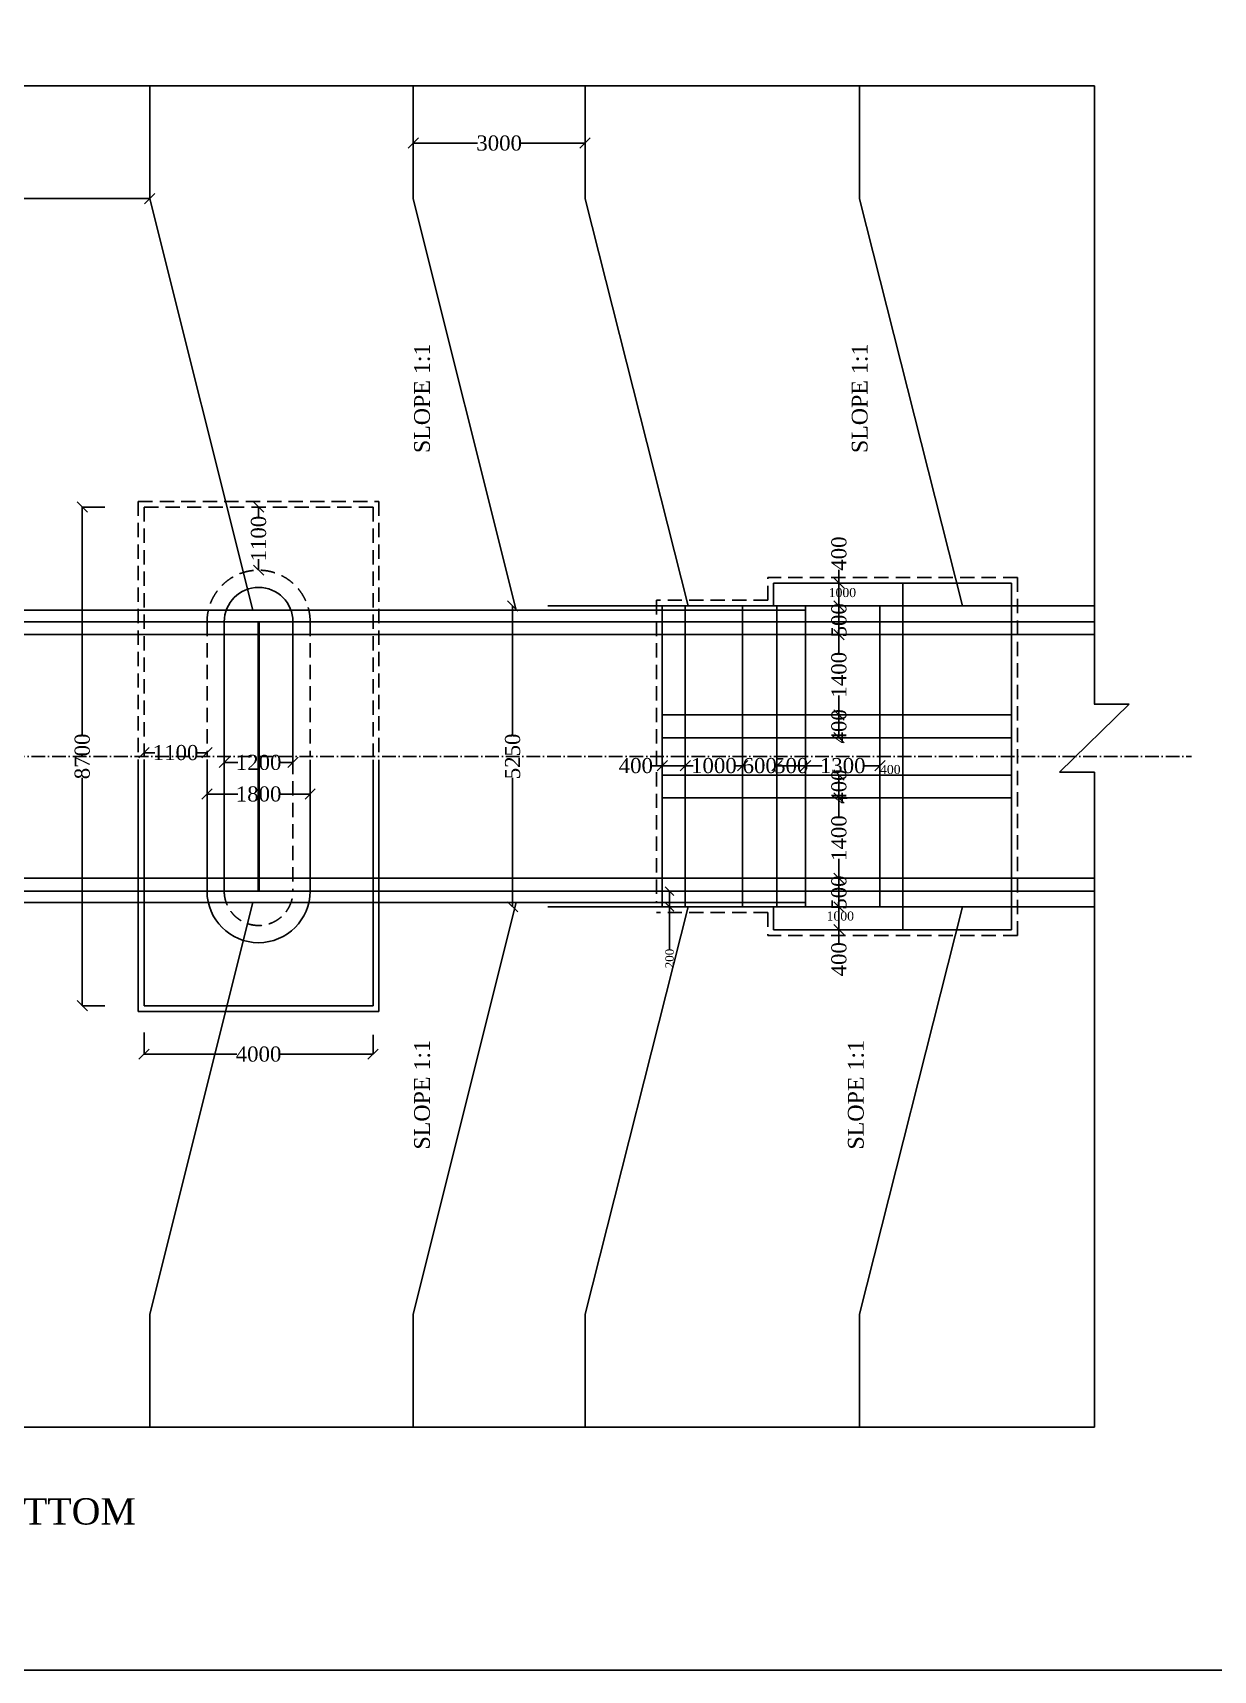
# Model space of a CAD drawing. Header units: inches. Extents: x 90659 to 166790, y -1471827 to -1422100.
# Drawn here: x 128548 to 149162, y -1471810 to -1443235 of the extents above; entities that cross this region are included whole.
import ezdxf
from ezdxf.enums import TextEntityAlignment as Align

# ---------------------------------------------------------------- set-up
doc = ezdxf.new("R2010")
doc.units = ezdxf.units.IN
doc.header["$MEASUREMENT"] = 0
doc.header["$PDMODE"] = 3
doc.header["$PDSIZE"] = -20
doc.linetypes.add('ACAD_ISO10W100', pattern=[18, 12, -3, 0, -3])
doc.linetypes.add('HIDDEN', pattern=[0.375, 0.25, -0.125])
doc.styles.add('TIMES NEW ROMAN', font='times.ttf')
doc.dimstyles.new('STANDARD$0', dxfattribs={"dimscale": 100, "dimtxt": 0.02, "dimasz": 0.02, "dimexe": 0.05, "dimexo": 0.1, "dimgap": 0.002, "dimtad": 2, "dimdec": 0, "dimzin": 1, "dimdsep": 46, "dimtxsty": 'Standard', "dimblk": 'OBLIQUE', "dimcen": 0.09, "dimadec": 0, "dimazin": 0, "dimtfac": 1, "dimtdec": 0, "dimtofl": 0, "dimtmove": 0, "dimatfit": 3, "dimfxl": 1, "dimtolj": 1, "dimtzin": 1, "dimarcsym": 0})

# ---------------------------------------------------------------- blocks, each defined once
blk = doc.blocks.new('_Oblique')
at = {"color": 0, "linetype": 'ByBlock', "lineweight": -2}
blk.add_line((-0.5, -0.5), (0.5, 0.5), dxfattribs=at)
blk = doc.blocks.new('*D5')
at = {"color": 0, "lineweight": -2, "transparency": 16777216}
for p, q in [((135192, -1444160), (135192, -1445161)), ((138192, -1444160), (138192, -1445161)), ((135192, -1445161), (136316, -1445161)), ((138192, -1445161), (137067, -1445161))]:
    blk.add_line(p, q, dxfattribs=at)
at = {"layer": 'Defpoints', "color": 0, "transparency": 16777216}
for p in [(135192, -1444159), (138192, -1444159), (135192, -1445161)]:
    blk.add_point(p, dxfattribs=at)
at = {"color": 0, "lineweight": -2, "transparency": 16777216, "xscale": 180, "yscale": 180, "zscale": 180, "rotation": 180}
blk.add_blockref('_Oblique', (135192, -1445161), dxfattribs=at)
at = {"color": 0, "lineweight": -2, "transparency": 16777216, "xscale": 180, "yscale": 180, "zscale": 180}
blk.add_blockref('_Oblique', (138192, -1445161), dxfattribs=at)
at = {"color": 0, "transparency": 16777216, "insert": (136692, -1445161), "char_height": 264, "attachment_point": 5, "style": 'TIMES NEW ROMAN'}
blk.add_mtext('\\A1;3000', dxfattribs=at)
blk = doc.blocks.new('*D13')
at = {"color": 0, "lineweight": -2, "transparency": 16777216}
for p, q in [((136928, -1453238), (136928, -1453238)), ((136928, -1453238), (136928, -1455490)), ((136928, -1458488), (136928, -1456237)), ((136928, -1458488), (136928, -1458488))]:
    blk.add_line(p, q, dxfattribs=at)
at = {"layer": 'Defpoints', "color": 0, "transparency": 16777216}
for p in [(136928, -1453238), (136928, -1458488), (136928, -1458488)]:
    blk.add_point(p, dxfattribs=at)
at = {"color": 0, "lineweight": -2, "transparency": 16777216, "xscale": 180, "yscale": 180, "zscale": 180}
for p, rotation in [((136928, -1453238), 90), ((136928, -1458488), 270)]:
    blk.add_blockref('_Oblique', p, dxfattribs=dict(at, rotation=rotation))
at = {"color": 0, "transparency": 16777216, "insert": (136928, -1455863), "char_height": 264, "attachment_point": 5, "rotation": 90, "style": 'TIMES NEW ROMAN'}
blk.add_mtext('\\A1;5250', dxfattribs=at)
blk = doc.blocks.new('*D60')
at = {"color": 0, "lineweight": -2, "transparency": 16777216}
for p, q in [((129808, -1451513), (129413, -1451513)), ((129413, -1451513), (129413, -1455492)), ((129413, -1460213), (129413, -1456234)), ((129808, -1460213), (129413, -1460213))]:
    blk.add_line(p, q, dxfattribs=at)
at = {"layer": 'Defpoints', "color": 0, "transparency": 16777216}
for p in [(129808, -1451513), (129413, -1460213), (129808, -1460213)]:
    blk.add_point(p, dxfattribs=at)
at = {"color": 0, "lineweight": -2, "transparency": 16777216, "xscale": 180, "yscale": 180, "zscale": 180}
for p, rotation in [((129413, -1451513), 90), ((129413, -1460213), 270)]:
    blk.add_blockref('_Oblique', p, dxfattribs=dict(at, rotation=rotation))
at = {"color": 0, "transparency": 16777216, "insert": (129413, -1455863), "char_height": 264, "attachment_point": 5, "rotation": 90, "style": 'TIMES NEW ROMAN'}
blk.add_mtext('\\A1;8700', dxfattribs=at)
blk = doc.blocks.new('*D61')
at = {"color": 0, "lineweight": -2, "transparency": 16777216}
for p, q in [((130491, -1460679), (130491, -1461060)), ((134492, -1460720), (134492, -1461060)), ((130491, -1461059), (132111, -1461059)), ((134492, -1461059), (132871, -1461059))]:
    blk.add_line(p, q, dxfattribs=at)
at = {"layer": 'Defpoints', "color": 0, "transparency": 16777216}
for p in [(130491, -1460679), (134492, -1460719), (134492, -1461059)]:
    blk.add_point(p, dxfattribs=at)
at = {"color": 0, "lineweight": -2, "transparency": 16777216, "xscale": 180, "yscale": 180, "zscale": 180, "rotation": 180}
blk.add_blockref('_Oblique', (130491, -1461059), dxfattribs=at)
at = {"color": 0, "lineweight": -2, "transparency": 16777216, "xscale": 180, "yscale": 180, "zscale": 180}
blk.add_blockref('_Oblique', (134492, -1461059), dxfattribs=at)
at = {"color": 0, "transparency": 16777216, "insert": (132491, -1461059), "char_height": 264, "attachment_point": 5, "style": 'TIMES NEW ROMAN'}
blk.add_mtext('\\A1;4000', dxfattribs=at)
blk = doc.blocks.new('*D62')
at = {"color": 0, "lineweight": -2, "transparency": 16777216}
for p, q in [((130492, -1455863), (130492, -1455798)), ((130492, -1455798), (130681, -1455798)), ((131592, -1455798), (131402, -1455798)), ((131592, -1455863), (131592, -1455798))]:
    blk.add_line(p, q, dxfattribs=at)
at = {"layer": 'Defpoints', "color": 0, "transparency": 16777216}
for p in [(130492, -1455863), (131592, -1455798), (131592, -1455863)]:
    blk.add_point(p, dxfattribs=at)
at = {"color": 0, "lineweight": -2, "transparency": 16777216, "xscale": 180, "yscale": 180, "zscale": 180, "rotation": 180}
blk.add_blockref('_Oblique', (130492, -1455798), dxfattribs=at)
at = {"color": 0, "lineweight": -2, "transparency": 16777216, "xscale": 180, "yscale": 180, "zscale": 180}
blk.add_blockref('_Oblique', (131592, -1455798), dxfattribs=at)
at = {"color": 0, "transparency": 16777216, "insert": (131042, -1455798), "char_height": 264, "attachment_point": 5, "style": 'TIMES NEW ROMAN'}
blk.add_mtext('\\A1;1100', dxfattribs=at)
blk = doc.blocks.new('*D63')
at = {"color": 0, "lineweight": -2, "transparency": 16777216}
for p, q in [((131892, -1455863), (131892, -1455969)), ((133092, -1455863), (133092, -1455969)), ((131892, -1455969), (132131, -1455969)), ((133092, -1455969), (132852, -1455969))]:
    blk.add_line(p, q, dxfattribs=at)
at = {"layer": 'Defpoints', "color": 0, "transparency": 16777216}
for p in [(131892, -1455863), (133092, -1455863), (133092, -1455969)]:
    blk.add_point(p, dxfattribs=at)
at = {"color": 0, "lineweight": -2, "transparency": 16777216, "xscale": 180, "yscale": 180, "zscale": 180, "rotation": 180}
blk.add_blockref('_Oblique', (131892, -1455969), dxfattribs=at)
at = {"color": 0, "lineweight": -2, "transparency": 16777216, "xscale": 180, "yscale": 180, "zscale": 180}
blk.add_blockref('_Oblique', (133092, -1455969), dxfattribs=at)
at = {"color": 0, "transparency": 16777216, "insert": (132492, -1455969), "char_height": 264, "attachment_point": 5, "style": 'TIMES NEW ROMAN'}
blk.add_mtext('\\A1;1200', dxfattribs=at)
blk = doc.blocks.new('*D59')
at = {"color": 0, "lineweight": -2, "transparency": 16777216}
for p, q in [((131592, -1456298), (131592, -1456520)), ((133392, -1456304), (133392, -1456520)), ((131592, -1456520), (132131, -1456520)), ((133392, -1456520), (132852, -1456520))]:
    blk.add_line(p, q, dxfattribs=at)
at = {"layer": 'Defpoints', "color": 0, "transparency": 16777216}
for p in [(131592, -1456298), (133392, -1456304), (133392, -1456520)]:
    blk.add_point(p, dxfattribs=at)
at = {"color": 0, "lineweight": -2, "transparency": 16777216, "xscale": 180, "yscale": 180, "zscale": 180, "rotation": 180}
blk.add_blockref('_Oblique', (131592, -1456520), dxfattribs=at)
at = {"color": 0, "lineweight": -2, "transparency": 16777216, "xscale": 180, "yscale": 180, "zscale": 180}
blk.add_blockref('_Oblique', (133392, -1456520), dxfattribs=at)
at = {"color": 0, "transparency": 16777216, "insert": (132492, -1456520), "char_height": 264, "attachment_point": 5, "style": 'TIMES NEW ROMAN'}
blk.add_mtext('\\A1;1800', dxfattribs=at)
blk = doc.blocks.new('*D64')
at = {"color": 0, "lineweight": -2, "transparency": 16777216}
for p, q in [((132491, -1451513), (132491, -1451513)), ((132492, -1451513), (132492, -1451703)), ((132492, -1452613), (132492, -1452423)), ((132491, -1452613), (132491, -1452613))]:
    blk.add_line(p, q, dxfattribs=at)
at = {"layer": 'Defpoints', "color": 0, "transparency": 16777216}
for p in [(132492, -1451513), (132492, -1451513), (132492, -1452613)]:
    blk.add_point(p, dxfattribs=at)
at = {"color": 0, "lineweight": -2, "transparency": 16777216, "xscale": 180, "yscale": 180, "zscale": 180}
for p, rotation in [((132492, -1451513), 90), ((132492, -1452613), 270)]:
    blk.add_blockref('_Oblique', p, dxfattribs=dict(at, rotation=rotation))
at = {"color": 0, "transparency": 16777216, "insert": (132492, -1452063), "char_height": 264, "attachment_point": 5, "rotation": 90, "style": 'TIMES NEW ROMAN'}
blk.add_mtext('\\A1;1100', dxfattribs=at)
blk = doc.blocks.new('*D82')
at = {"color": 0, "lineweight": -2, "transparency": 16777216}
for p, q in [((139142, -1458214), (139668, -1458214)), ((139668, -1458214), (139668, -1458489)), ((138942, -1458489), (139668, -1458489)), ((139668, -1458489), (139668, -1459230))]:
    blk.add_line(p, q, dxfattribs=at)
at = {"layer": 'Defpoints', "color": 0, "transparency": 16777216}
for p in [(139142, -1458214), (139668, -1458214), (138942, -1458489)]:
    blk.add_point(p, dxfattribs=at)
at = {"color": 0, "lineweight": -2, "transparency": 16777216, "xscale": 150, "yscale": 150, "zscale": 150}
for p, rotation in [((139668, -1458214), 90), ((139668, -1458489), 270)]:
    blk.add_blockref('_Oblique', p, dxfattribs=dict(at, rotation=rotation))
at = {"color": 0, "transparency": 16777216, "insert": (139668, -1459390), "char_height": 150, "attachment_point": 5, "rotation": 90, "style": 'TIMES NEW ROMAN'}
blk.add_mtext('\\A1;200', dxfattribs=at)
blk = doc.blocks.new('*D87')
at = {"color": 0, "lineweight": -2, "transparency": 16777216}
for p, q in [((142042, -1455957), (142042, -1456025)), ((142042, -1456025), (142331, -1456025)), ((143341, -1456025), (143052, -1456025)), ((143341, -1455957), (143341, -1456025))]:
    blk.add_line(p, q, dxfattribs=at)
at = {"layer": 'Defpoints', "color": 0, "transparency": 16777216}
for p in [(142042, -1455957), (142042, -1456025), (143341, -1455957)]:
    blk.add_point(p, dxfattribs=at)
at = {"color": 0, "lineweight": -2, "transparency": 16777216, "xscale": 180, "yscale": 180, "zscale": 180, "rotation": 180}
blk.add_blockref('_Oblique', (142042, -1456025), dxfattribs=at)
at = {"color": 0, "lineweight": -2, "transparency": 16777216, "xscale": 180, "yscale": 180, "zscale": 180}
blk.add_blockref('_Oblique', (143341, -1456025), dxfattribs=at)
at = {"color": 0, "transparency": 16777216, "insert": (142691, -1456025), "char_height": 264, "attachment_point": 5, "style": 'TIMES NEW ROMAN'}
blk.add_mtext('\\A1;1300', dxfattribs=at)
blk = doc.blocks.new('*D88')
at = {"color": 0, "lineweight": -2, "transparency": 16777216}
for p, q in [((141542, -1455957), (141542, -1456025)), ((142042, -1456025), (141542, -1456025)), ((142042, -1455957), (142042, -1456025))]:
    blk.add_line(p, q, dxfattribs=at)
at = {"layer": 'Defpoints', "color": 0, "transparency": 16777216}
for p in [(141542, -1455957), (141542, -1456025), (142042, -1455957)]:
    blk.add_point(p, dxfattribs=at)
at = {"color": 0, "lineweight": -2, "transparency": 16777216, "xscale": 180, "yscale": 180, "zscale": 180, "rotation": 180}
blk.add_blockref('_Oblique', (141542, -1456025), dxfattribs=at)
at = {"color": 0, "lineweight": -2, "transparency": 16777216, "xscale": 180, "yscale": 180, "zscale": 180}
blk.add_blockref('_Oblique', (142042, -1456025), dxfattribs=at)
at = {"color": 0, "transparency": 16777216, "insert": (141792, -1456025), "char_height": 264, "attachment_point": 5, "style": 'TIMES NEW ROMAN'}
blk.add_mtext('\\A1;500', dxfattribs=at)
blk = doc.blocks.new('*D89')
at = {"color": 0, "lineweight": -2, "transparency": 16777216}
for p, q in [((140942, -1455958), (140942, -1456025)), ((140942, -1456025), (140965, -1456025)), ((141542, -1456025), (141519, -1456025)), ((141542, -1455957), (141542, -1456025))]:
    blk.add_line(p, q, dxfattribs=at)
at = {"layer": 'Defpoints', "color": 0, "transparency": 16777216}
for p in [(140942, -1455958), (140942, -1456025), (141542, -1455957)]:
    blk.add_point(p, dxfattribs=at)
at = {"color": 0, "lineweight": -2, "transparency": 16777216, "xscale": 180, "yscale": 180, "zscale": 180, "rotation": 180}
blk.add_blockref('_Oblique', (140942, -1456025), dxfattribs=at)
at = {"color": 0, "lineweight": -2, "transparency": 16777216, "xscale": 180, "yscale": 180, "zscale": 180}
blk.add_blockref('_Oblique', (141542, -1456025), dxfattribs=at)
at = {"color": 0, "transparency": 16777216, "insert": (141242, -1456025), "char_height": 264, "attachment_point": 5, "style": 'TIMES NEW ROMAN'}
blk.add_mtext('\\A1;600', dxfattribs=at)
blk = doc.blocks.new('*D90')
at = {"color": 0, "lineweight": -2, "transparency": 16777216}
for p, q in [((139942, -1455957), (139942, -1456025)), ((139942, -1456025), (140081, -1456025)), ((140942, -1456025), (140802, -1456025)), ((140942, -1455958), (140942, -1456025))]:
    blk.add_line(p, q, dxfattribs=at)
at = {"layer": 'Defpoints', "color": 0, "transparency": 16777216}
for p in [(139942, -1455957), (139942, -1456025), (140942, -1455958)]:
    blk.add_point(p, dxfattribs=at)
at = {"color": 0, "lineweight": -2, "transparency": 16777216, "xscale": 180, "yscale": 180, "zscale": 180, "rotation": 180}
blk.add_blockref('_Oblique', (139942, -1456025), dxfattribs=at)
at = {"color": 0, "lineweight": -2, "transparency": 16777216, "xscale": 180, "yscale": 180, "zscale": 180}
blk.add_blockref('_Oblique', (140942, -1456025), dxfattribs=at)
at = {"color": 0, "transparency": 16777216, "insert": (140442, -1456025), "char_height": 264, "attachment_point": 5, "style": 'TIMES NEW ROMAN'}
blk.add_mtext('\\A1;1000', dxfattribs=at)
blk = doc.blocks.new('*D91')
at = {"color": 0, "lineweight": -2, "transparency": 16777216}
for p, q in [((139542, -1456025), (139362, -1456025)), ((139542, -1455957), (139542, -1456025)), ((139942, -1456025), (139542, -1456025)), ((139942, -1455957), (139942, -1456025))]:
    blk.add_line(p, q, dxfattribs=at)
at = {"layer": 'Defpoints', "color": 0, "transparency": 16777216}
for p in [(139542, -1455957), (139542, -1456025), (139942, -1455957)]:
    blk.add_point(p, dxfattribs=at)
at = {"color": 0, "lineweight": -2, "transparency": 16777216, "xscale": 180, "yscale": 180, "zscale": 180, "rotation": 180}
blk.add_blockref('_Oblique', (139542, -1456025), dxfattribs=at)
at = {"color": 0, "lineweight": -2, "transparency": 16777216, "xscale": 180, "yscale": 180, "zscale": 180}
blk.add_blockref('_Oblique', (139942, -1456025), dxfattribs=at)
at = {"color": 0, "transparency": 16777216, "insert": (139079, -1456025), "char_height": 264, "attachment_point": 5, "style": 'TIMES NEW ROMAN'}
blk.add_mtext('\\A1;400', dxfattribs=at)
blk = doc.blocks.new('*D92')
at = {"color": 0, "lineweight": -2, "transparency": 16777216}
for p, q in [((142626, -1452838), (142626, -1452606)), ((142770, -1452838), (142626, -1452838)), ((142626, -1453238), (142626, -1452838)), ((142770, -1453238), (142626, -1453238))]:
    blk.add_line(p, q, dxfattribs=at)
at = {"layer": 'Defpoints', "color": 0, "transparency": 16777216}
for p in [(142770, -1452838), (142626, -1453238), (142770, -1453238)]:
    blk.add_point(p, dxfattribs=at)
at = {"color": 0, "lineweight": -2, "transparency": 16777216, "xscale": 180, "yscale": 180, "zscale": 180}
for p, rotation in [((142626, -1452838), 90), ((142626, -1453238), 270)]:
    blk.add_blockref('_Oblique', p, dxfattribs=dict(at, rotation=rotation))
at = {"color": 0, "transparency": 16777216, "insert": (142626, -1452324), "char_height": 264, "attachment_point": 5, "rotation": 90, "style": 'TIMES NEW ROMAN'}
blk.add_mtext('\\A1;400', dxfattribs=at)
blk = doc.blocks.new('*D93')
at = {"color": 0, "lineweight": -2, "transparency": 16777216}
for p, q in [((142770, -1453238), (142626, -1453238)), ((142626, -1453238), (142626, -1453738)), ((142770, -1453738), (142626, -1453738))]:
    blk.add_line(p, q, dxfattribs=at)
at = {"layer": 'Defpoints', "color": 0, "transparency": 16777216}
for p in [(142770, -1453238), (142626, -1453738), (142770, -1453738)]:
    blk.add_point(p, dxfattribs=at)
at = {"color": 0, "lineweight": -2, "transparency": 16777216, "xscale": 180, "yscale": 180, "zscale": 180}
for p, rotation in [((142626, -1453238), 90), ((142626, -1453738), 270)]:
    blk.add_blockref('_Oblique', p, dxfattribs=dict(at, rotation=rotation))
at = {"color": 0, "transparency": 16777216, "insert": (142626, -1453488), "char_height": 264, "attachment_point": 5, "rotation": 90, "style": 'TIMES NEW ROMAN'}
blk.add_mtext('\\A1;500', dxfattribs=at)
blk = doc.blocks.new('*D94')
at = {"color": 0, "lineweight": -2, "transparency": 16777216}
for p, q in [((142770, -1453738), (142626, -1453738)), ((142626, -1453738), (142626, -1454078)), ((142626, -1455138), (142626, -1454798)), ((142770, -1455138), (142626, -1455138))]:
    blk.add_line(p, q, dxfattribs=at)
at = {"layer": 'Defpoints', "color": 0, "transparency": 16777216}
for p in [(142770, -1453738), (142626, -1455138), (142770, -1455138)]:
    blk.add_point(p, dxfattribs=at)
at = {"color": 0, "lineweight": -2, "transparency": 16777216, "xscale": 180, "yscale": 180, "zscale": 180}
for p, rotation in [((142626, -1453738), 90), ((142626, -1455138), 270)]:
    blk.add_blockref('_Oblique', p, dxfattribs=dict(at, rotation=rotation))
at = {"color": 0, "transparency": 16777216, "insert": (142626, -1454438), "char_height": 264, "attachment_point": 5, "rotation": 90, "style": 'TIMES NEW ROMAN'}
blk.add_mtext('\\A1;1400', dxfattribs=at)
blk = doc.blocks.new('*D95')
at = {"color": 0, "lineweight": -2, "transparency": 16777216}
for p, q in [((142770, -1455138), (142626, -1455138)), ((142626, -1455138), (142626, -1455538)), ((142770, -1455538), (142626, -1455538))]:
    blk.add_line(p, q, dxfattribs=at)
at = {"layer": 'Defpoints', "color": 0, "transparency": 16777216}
for p in [(142770, -1455138), (142626, -1455538), (142770, -1455538)]:
    blk.add_point(p, dxfattribs=at)
at = {"color": 0, "lineweight": -2, "transparency": 16777216, "xscale": 180, "yscale": 180, "zscale": 180}
for p, rotation in [((142626, -1455138), 90), ((142626, -1455538), 270)]:
    blk.add_blockref('_Oblique', p, dxfattribs=dict(at, rotation=rotation))
at = {"color": 0, "transparency": 16777216, "insert": (142626, -1455338), "char_height": 264, "attachment_point": 5, "rotation": 90, "style": 'TIMES NEW ROMAN'}
blk.add_mtext('\\A1;400', dxfattribs=at)
blk = doc.blocks.new('*D83')
at = {"color": 0, "lineweight": -2, "transparency": 16777216}
for p, q in [((142770, -1458489), (142626, -1458489)), ((142626, -1458489), (142626, -1458889)), ((142770, -1458889), (142626, -1458889)), ((142626, -1458889), (142626, -1459121))]:
    blk.add_line(p, q, dxfattribs=at)
at = {"layer": 'Defpoints', "color": 0, "transparency": 16777216}
for p in [(142626, -1458489), (142770, -1458489), (142770, -1458889)]:
    blk.add_point(p, dxfattribs=at)
at = {"color": 0, "lineweight": -2, "transparency": 16777216, "xscale": 180, "yscale": 180, "zscale": 180}
for p, rotation in [((142626, -1458489), 90), ((142626, -1458889), 270)]:
    blk.add_blockref('_Oblique', p, dxfattribs=dict(at, rotation=rotation))
at = {"color": 0, "transparency": 16777216, "insert": (142626, -1459403), "char_height": 264, "attachment_point": 5, "rotation": 90, "style": 'TIMES NEW ROMAN'}
blk.add_mtext('\\A1;400', dxfattribs=at)
blk = doc.blocks.new('*D84')
at = {"color": 0, "lineweight": -2, "transparency": 16777216}
for p, q in [((142770, -1457989), (142626, -1457989)), ((142626, -1458489), (142626, -1457989)), ((142770, -1458489), (142626, -1458489))]:
    blk.add_line(p, q, dxfattribs=at)
at = {"layer": 'Defpoints', "color": 0, "transparency": 16777216}
for p in [(142626, -1457989), (142770, -1457989), (142770, -1458489)]:
    blk.add_point(p, dxfattribs=at)
at = {"color": 0, "lineweight": -2, "transparency": 16777216, "xscale": 180, "yscale": 180, "zscale": 180}
for p, rotation in [((142626, -1457989), 90), ((142626, -1458489), 270)]:
    blk.add_blockref('_Oblique', p, dxfattribs=dict(at, rotation=rotation))
at = {"color": 0, "transparency": 16777216, "insert": (142626, -1458239), "char_height": 264, "attachment_point": 5, "rotation": 90, "style": 'TIMES NEW ROMAN'}
blk.add_mtext('\\A1;500', dxfattribs=at)
blk = doc.blocks.new('*D85')
at = {"color": 0, "lineweight": -2, "transparency": 16777216}
for p, q in [((142770, -1456589), (142626, -1456589)), ((142626, -1456589), (142626, -1456928)), ((142626, -1457989), (142626, -1457649)), ((142770, -1457989), (142626, -1457989))]:
    blk.add_line(p, q, dxfattribs=at)
at = {"layer": 'Defpoints', "color": 0, "transparency": 16777216}
for p in [(142626, -1456589), (142770, -1456589), (142770, -1457989)]:
    blk.add_point(p, dxfattribs=at)
at = {"color": 0, "lineweight": -2, "transparency": 16777216, "xscale": 180, "yscale": 180, "zscale": 180}
for p, rotation in [((142626, -1456589), 90), ((142626, -1457989), 270)]:
    blk.add_blockref('_Oblique', p, dxfattribs=dict(at, rotation=rotation))
at = {"color": 0, "transparency": 16777216, "insert": (142626, -1457289), "char_height": 264, "attachment_point": 5, "rotation": 90, "style": 'TIMES NEW ROMAN'}
blk.add_mtext('\\A1;1400', dxfattribs=at)
blk = doc.blocks.new('*D86')
at = {"color": 0, "lineweight": -2, "transparency": 16777216}
for p, q in [((142770, -1456189), (142626, -1456189)), ((142626, -1456589), (142626, -1456189)), ((142770, -1456589), (142626, -1456589))]:
    blk.add_line(p, q, dxfattribs=at)
at = {"layer": 'Defpoints', "color": 0, "transparency": 16777216}
for p in [(142626, -1456189), (142770, -1456189), (142770, -1456589)]:
    blk.add_point(p, dxfattribs=at)
at = {"color": 0, "lineweight": -2, "transparency": 16777216, "xscale": 180, "yscale": 180, "zscale": 180}
for p, rotation in [((142626, -1456189), 90), ((142626, -1456589), 270)]:
    blk.add_blockref('_Oblique', p, dxfattribs=dict(at, rotation=rotation))
at = {"color": 0, "transparency": 16777216, "insert": (142626, -1456389), "char_height": 264, "attachment_point": 5, "rotation": 90, "style": 'TIMES NEW ROMAN'}
blk.add_mtext('\\A1;400', dxfattribs=at)
blk = doc.blocks.new('*D96')
at = {"color": 0, "lineweight": -2, "transparency": 16777216}
for p, q in [((116292, -1446130), (116292, -1446130)), ((116292, -1446130), (122984, -1446130)), ((130592, -1446130), (123899, -1446130)), ((130592, -1446130), (130592, -1446130))]:
    blk.add_line(p, q, dxfattribs=at)
at = {"layer": 'Defpoints', "color": 0, "transparency": 16777216}
for p in [(116292, -1446130), (130592, -1446130), (130592, -1446130)]:
    blk.add_point(p, dxfattribs=at)
at = {"color": 0, "lineweight": -2, "transparency": 16777216, "xscale": 180, "yscale": 180, "zscale": 180, "rotation": 180}
blk.add_blockref('_Oblique', (116292, -1446130), dxfattribs=at)
at = {"color": 0, "lineweight": -2, "transparency": 16777216, "xscale": 180, "yscale": 180, "zscale": 180}
blk.add_blockref('_Oblique', (130592, -1446130), dxfattribs=at)
at = {"color": 0, "transparency": 16777216, "insert": (123442, -1446130), "char_height": 264, "attachment_point": 5, "style": 'TIMES NEW ROMAN'}
blk.add_mtext('\\A1;14300', dxfattribs=at)

msp = doc.modelspace()

# ---------------------------------------------------------------- linework, layer by layer
for p, q in [((147086.4, -1444159.5), (125093.7, -1444159.5)), ((147086.4, -1444159.5), (125093.7, -1444159.5)), ((130591.5, -1446130.5), (130591.5, -1444159.5)), ((130591.5, -1446130.5), (130591.5, -1444159.5)), ((135191.5, -1446130.5), (135191.5, -1444159.5)), ((135191.5, -1446130.5), (135191.5, -1444159.5)), ((138191.5, -1446130.5), (138191.5, -1444159.5)), ((138191.5, -1446130.5), (138191.5, -1444159.5)), ((142985.5, -1446130.5), (142985.5, -1444159.5)), ((142985.5, -1446130.5), (142985.5, -1444159.5)), ((147086.4, -1444159.5), (147086.4, -1454953.7)), ((130591.5, -1446130.5), (132391.5, -1453313.2)), ((130591.5, -1446130.5), (132391.5, -1453313.2)), ((135191.5, -1446130.5), (136991.5, -1453313.2)), ((139991.5, -1453238.2), (138191.5, -1446130.5)), ((142985.5, -1446130.5), (144785.5, -1453238.2)), ((145641.5, -1452838.2), (141484.8, -1452838.2)), ((141484.8, -1452838.2), (141484.8, -1453238.2)), ((143741.5, -1458888.5), (143741.5, -1452838.2)), ((145641.5, -1458888.5), (145641.5, -1452838.2)), ((107341.5, -1453313.2), (142041.5, -1453313.2)), ((137541.5, -1453238.2), (147086.4, -1453238.2)), ((137541.5, -1453238.2), (147086.4, -1453238.2)), ((139541.5, -1453238.2), (139541.5, -1458488.2)), ((145641.5, -1453238.2), (139541.5, -1453238.2)), ((139541.5, -1453238.2), (139541.5, -1458488.5)), ((139941.5, -1453238.2), (139941.5, -1458488.2)), ((140941.5, -1453238.2), (140941.5, -1458488.2)), ((141541.5, -1453238.2), (141541.5, -1458488.2)), ((142041.5, -1453238.2), (142041.5, -1458488.2)), ((143341.5, -1453238.2), (143341.5, -1458488.2)), ((143741.5, -1453238.2), (143741.5, -1458488.2)), ((99796.6, -1453513.2), (147086.4, -1453513.2)), ((131891.5, -1453513.3), (131891.5, -1455863.3)), ((131891.5, -1453513.3), (131891.5, -1458213.3)), ((132481.5, -1453513.3), (132481.5, -1458213.3)), ((132481.5, -1453513.3), (132481.5, -1458213.3)), ((132501.5, -1453513.3), (132501.5, -1458213.3)), ((132501.5, -1453513.3), (132501.5, -1458213.3)), ((133091.5, -1453513.3), (133091.5, -1455863.3)), ((99796.6, -1453738.3), (147086.4, -1453738.3)), ((145641.5, -1453738.2), (139541.5, -1453738.2)), ((147695.6, -1454953.7), (146474.4, -1456135.5)), ((147085, -1454953.7), (147695.6, -1454953.7)), ((145641.5, -1455138.2), (139541.5, -1455138.2)), ((145641.5, -1455538.2), (139541.5, -1455538.2)), ((130391.5, -1455915.6), (130391.5, -1460313.3)), ((130491.5, -1455915.6), (130491.5, -1460213.3)), ((131591.5, -1455915.6), (131591.5, -1458213.3)), ((133391.5, -1455921.8), (133391.5, -1458213.3)), ((134491.5, -1455921.8), (134491.5, -1460213.3)), ((134591.5, -1455921.8), (134591.5, -1460313.3)), ((145641.5, -1456188.5), (139541.5, -1456188.5)), ((146474.4, -1456135.5), (147086.4, -1456135.5)), ((147086.4, -1456135.5), (147086.4, -1467567.2)), ((145641.5, -1456588.5), (139541.5, -1456588.5)), ((99796.6, -1457988.3), (147086.4, -1457988.3)), ((145641.5, -1457988.5), (139541.5, -1457988.5)), ((99796.6, -1458213.2), (147086.4, -1458213.2)), ((99796.6, -1458213.5), (147086.4, -1458213.5)), ((107341.5, -1458413.2), (142041.5, -1458413.2)), ((130591.5, -1465596.2), (132391.5, -1458413.5)), ((130591.5, -1465596.2), (132391.5, -1458413.5)), ((132481.5, -1458213.3), (132501.5, -1458213.3)), ((135191.5, -1465596.2), (136991.5, -1458413.5)), ((137541.5, -1458488.2), (147086.4, -1458488.2)), ((137541.5, -1458488.2), (147086.4, -1458488.2)), ((139991.5, -1458488.5), (138191.5, -1465596.2)), ((141484.8, -1458888.5), (141484.8, -1458488.5)), ((142985.5, -1465596.2), (144785.5, -1458488.5)), ((145641.5, -1458888.5), (141484.8, -1458888.5)), ((130391.5, -1460313.3), (134591.5, -1460313.3)), ((130491.5, -1460213.3), (134491.5, -1460213.3)), ((130591.5, -1465596.2), (130591.5, -1467567.2)), ((130591.5, -1465596.2), (130591.5, -1467567.2)), ((135191.5, -1465596.2), (135191.5, -1467567.2)), ((135191.5, -1465596.2), (135191.5, -1467567.2)), ((138191.5, -1465596.2), (138191.5, -1467567.2)), ((138191.5, -1465596.2), (138191.5, -1467567.2)), ((142985.5, -1465596.2), (142985.5, -1467567.2)), ((142985.5, -1465596.2), (142985.5, -1467567.2)), ((147086.4, -1467567.2), (125093.7, -1467567.2)), ((147086.4, -1467567.2), (125093.7, -1467567.2))]:
    msp.add_line(p, q)
at = {"linetype": 'HIDDEN', "lineweight": 25, "ltscale": 1000}
for p, q in [((130391.5, -1451413.3), (130391.5, -1455863.3)), ((130391.5, -1451413.3), (134591.5, -1451413.3)), ((130491.5, -1451513.3), (130491.5, -1455863.3)), ((130491.5, -1451513.3), (134491.5, -1451513.3)), ((134491.5, -1451513.3), (134491.5, -1455863.3)), ((134591.5, -1451413.3), (134591.5, -1455863.3)), ((145741.5, -1452738.2), (141384.8, -1452738.2)), ((141384.8, -1453138.2), (141384.8, -1452738.2)), ((145741.5, -1458988.5), (145741.5, -1452738.2)), ((139441.5, -1453138.2), (139441.5, -1458413.2)), ((141384.8, -1453138.2), (139441.5, -1453138.2)), ((131591.5, -1453513.3), (131591.5, -1455863.3)), ((132491.5, -1458213.3), (132491.5, -1453513.3)), ((133391.5, -1453513.3), (133391.5, -1455863.3)), ((131891.5, -1455915.6), (131891.5, -1458213.3)), ((133091.5, -1455921.8), (133091.5, -1458213.3)), ((99796.6, -1457988.2), (147086.4, -1457988.2)), ((141384.8, -1458588.5), (139441.5, -1458588.5)), ((141384.8, -1458588.5), (141384.8, -1458988.5)), ((145741.5, -1458988.5), (141384.8, -1458988.5))]:
    msp.add_line(p, q, dxfattribs=at)
at = {"color": 7, "linetype": 'ACAD_ISO10W100', "ltscale": 20}
msp.add_line((94316.4, -1455863.3), (148780.7, -1455863.3), dxfattribs=at)
at = {"color": 7}
msp.add_lwpolyline([(90659, -1422100.5), (166599.3, -1422100.5), (166599.3, -1471809.9), (90659, -1471809.9)], close=True, dxfattribs=at)
at = {"linetype": 'HIDDEN', "lineweight": 25, "ltscale": 1000}
for centre, radius, start, end in [((132491.5, -1453513.3), 900, 0, 180), ((132491.5, -1458213.3), 600, 180, 0)]:
    msp.add_arc(centre, radius, start, end, dxfattribs=at)
for centre, radius, start, end in [((132491.5, -1453513.3), 600, 0, 180), ((132491.5, -1458213.3), 900, 180, 0)]:
    msp.add_arc(centre, radius, start, end)

# ---------------------------------------------------------------- texts
at = {"linetype": 'ByBlock', "lineweight": 25, "style": 'TIMES NEW ROMAN'}
for p in [(135482.6, -1450569.8), (143124.6, -1450569.8), (135482.6, -1462723.3), (143057.7, -1462723.3)]:
    msp.add_text('SLOPE 1:1', height=276, rotation=90, dxfattribs=at).set_placement(p)
for s, p in [('1000', (142447.6, -1453082.7)), ('400', (143343.7, -1456170)), ('1000', (142410.8, -1458727.9))]:
    msp.add_text(s, height=158, dxfattribs=at).set_placement(p)
msp.add_text('HALF PLAN AT TOP & HALF PLAN AT BOTTOM', height=459.946, dxfattribs=at).set_placement((115063.2, -1469037.2), align=Align.MIDDLE_LEFT)

# ---------------------------------------------------------------- dimensions: what is measured, and where the dimension line sits
for base, p1, p2, angle, picture, middle in [((135191.5, -1445160.8), (138191.5, -1444159.4), (135191.5, -1444159.4), 180, '*D5', (136691.5, -1445160.8)), ((129413, -1460213.3), (129808, -1451513.3), (129808, -1460213.3), 90, '*D60', (129413, -1455863.3)), ((132491.5, -1451513.3), (132491.5, -1452613.3), (132491.5, -1451513.3), 90, '*D64', (132491.5, -1452063.3)), ((136928.5, -1458488.2), (136928.5, -1453238.2), (136928.5, -1458488.2), 90, '*D13', (136928.5, -1455863.2)), ((142626.5, -1455138.2), (142770, -1453738.2), (142770, -1455138.2), 90, '*D94', (142626.5, -1454438.2)), ((139541.5, -1456025), (139941.5, -1455956.7), (139541.5, -1455956.7), 180, '*D91', (139079, -1456025)), ((139941.5, -1456025), (140941.5, -1455957.9), (139941.5, -1455956.7), 180, '*D90', (140441.5, -1456025)), ((140941.5, -1456025), (141541.9, -1455957.3), (140941.5, -1455957.9), 180, '*D89', (141241.7, -1456025)), ((142041.5, -1456025), (143341.4, -1455956.7), (142041.5, -1455956.7), 180, '*D87', (142691.4, -1456025))]:
    dim = msp.add_linear_dim(base=base, p1=p1, p2=p2, angle=angle, dimstyle='STANDARD$0', override={"dimscale": 1, "dimtxt": 264, "dimasz": 180, "dimexe": 0.18, "dimexo": 0.0625, "dimgap": 0.09, "dimtad": 0, "dimzin": 0, "dimtxsty": 'TIMES NEW ROMAN', "dimblk1": 'Oblique', "dimblk2": 'Oblique', "dimsah": 1, "dimtzin": 0})
    dim.commit()
    dim.dimension.update_dxf_attribs({"geometry": picture, "text_midpoint": middle})
for base, p1, p2, picture, middle in [((130591.5, -1446130.5), (116291.5, -1446130.5), (130591.5, -1446130.5), '*D96', (123441.5, -1446130.5)), ((131591.5, -1455797.8), (130491.5, -1455863.3), (131591.5, -1455863.3), '*D62', (131041.5, -1455797.8)), ((133091.5, -1455968.8), (131891.5, -1455863.3), (133091.5, -1455863.3), '*D63', (132491.5, -1455968.8)), ((133391.5, -1456519.8), (131591.5, -1456297.6), (133391.5, -1456303.8), '*D59', (132491.5, -1456519.8))]:
    dim = msp.add_linear_dim(base=base, p1=p1, p2=p2, dimstyle='STANDARD$0', override={"dimscale": 1, "dimtxt": 264, "dimasz": 180, "dimexe": 0.18, "dimexo": 0.0625, "dimgap": 0.09, "dimtad": 0, "dimzin": 0, "dimtxsty": 'TIMES NEW ROMAN', "dimblk1": 'Oblique', "dimblk2": 'Oblique', "dimsah": 1, "dimtzin": 0})
    dim.commit()
    dim.dimension.update_dxf_attribs({"geometry": picture, "text_midpoint": middle})
for base, p1, p2, angle, picture, middle in [((142626.5, -1453238.2), (142770, -1452838.2), (142770, -1453238.2), 90, '*D92', (142626.5, -1452323.5)), ((142626.5, -1453738.2), (142770, -1453238.2), (142770, -1453738.2), 90, '*D93', (142626.5, -1453488.2)), ((142626.5, -1455538.2), (142770, -1455138.2), (142770, -1455538.2), 90, '*D95', (142626.5, -1455338.2)), ((141541.9, -1456025), (142041.5, -1455956.7), (141541.9, -1455957.3), 180, '*D88', (141791.7, -1456025)), ((142626.5, -1456188.5), (142770, -1456588.5), (142770, -1456188.5), 270, '*D86', (142626.5, -1456388.5)), ((142626.5, -1456588.5), (142770, -1457988.5), (142770, -1456588.5), 270, '*D85', (142626.5, -1457288.5)), ((142626.5, -1457988.5), (142770, -1458488.5), (142770, -1457988.5), 270, '*D84', (142626.5, -1458238.5)), ((142626.5, -1458488.5), (142770, -1458888.5), (142770, -1458488.5), 270, '*D83', (142626.5, -1459403.2))]:
    dim = msp.add_linear_dim(base=base, p1=p1, p2=p2, angle=angle, dimstyle='STANDARD$0', override={"dimscale": 1, "dimtxt": 264, "dimasz": 180, "dimexe": 0.18, "dimexo": 0.0625, "dimgap": 0.09, "dimtad": 0, "dimzin": 0, "dimtxsty": 'TIMES NEW ROMAN', "dimblk1": 'Oblique', "dimblk2": 'Oblique', "dimsah": 1, "dimtzin": 0})
    dim.commit()
    dim.dimension.update_dxf_attribs({"geometry": picture, "text_midpoint": middle, "dimtype": 160})
dim = msp.add_linear_dim(base=(139667.8, -1458213.5), p1=(138941.5, -1458488.5), p2=(139141.5, -1458213.5), angle=270, text='200', dimstyle='STANDARD$0', override={"dimscale": 1, "dimtxt": 150, "dimasz": 150, "dimexe": 0.18, "dimexo": 0.0625, "dimgap": 0.09, "dimtad": 0, "dimzin": 0, "dimtxsty": 'TIMES NEW ROMAN', "dimblk1": 'Oblique', "dimblk2": 'Oblique', "dimsah": 1, "dimtzin": 0})
dim.commit()
dim.dimension.update_dxf_attribs({"geometry": '*D82', "text_midpoint": (139667.8, -1459390.3), "dimtype": 160})
dim = msp.add_linear_dim(base=(134491.5, -1461059.3), p1=(130490.9, -1460679.3), p2=(134491.5, -1460719.5), text='4000', dimstyle='STANDARD$0', override={"dimscale": 1, "dimtxt": 264, "dimasz": 180, "dimexe": 0.18, "dimexo": 0.0625, "dimgap": 0.09, "dimtad": 0, "dimzin": 0, "dimtxsty": 'TIMES NEW ROMAN', "dimblk1": 'Oblique', "dimblk2": 'Oblique', "dimsah": 1, "dimtzin": 0})
dim.commit()
dim.dimension.update_dxf_attribs({"geometry": '*D61', "text_midpoint": (132491.2, -1461059.3)})

doc.saveas('drawing.dxf')
